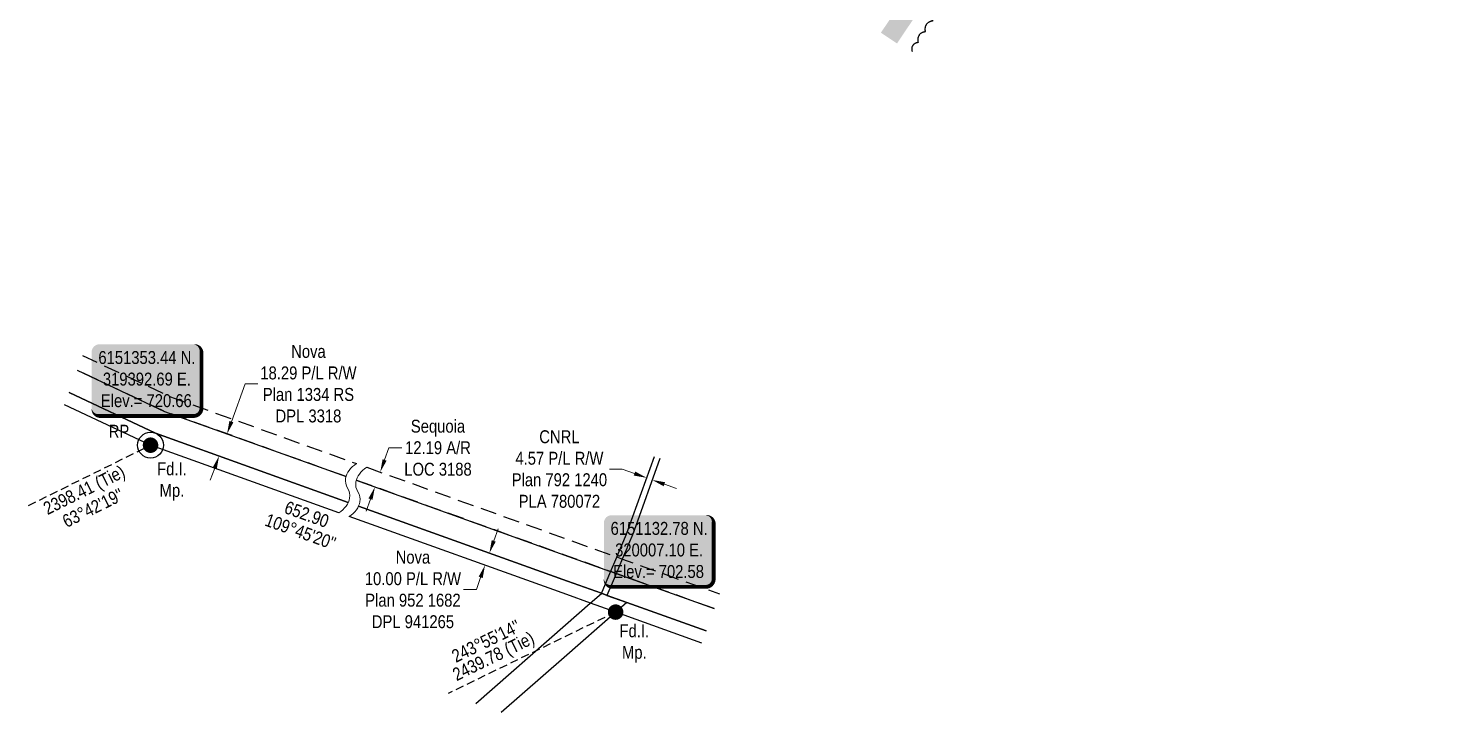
# Model space of a CAD drawing. Extents: x 316196 to 321784, y 6147332 to 6151625.
# Drawn here: x 319659 to 320763, y 6147939 to 6148469 of the extents above; entities that cross this region are included whole.
import ezdxf
from ezdxf.enums import TextEntityAlignment as Align

# ---------------------------------------------------------------- set-up
doc = ezdxf.new("R2010")
doc.units = 0
doc.header["$LTSCALE"] = 5
doc.header["$PDSIZE"] = 0.5
for name, pattern in [('0', [1, 1, 0]), ('foc-ACCESSROAD', [3.75, 2.5, -1.25]), ('foc-TIELINE', [1.875, 1.25, -0.625])]:
    doc.linetypes.add(name, pattern=pattern)
doc.layers.get('Defpoints').update_dxf_attribs({"color": 9})
for name, color, linetype in [('35', 37, 'Continuous'), ('AS-ROADS', 254, 'Continuous'), ('DETAIL-T', 7, 'Continuous'), ('F-AR', 190, 'foc-ACCESSROAD'), ('F-RW', 190, 'Continuous'), ('L-BD', 7, 'Continuous'), ('L-MON', 1, 'Continuous'), ('L-TIE', 7, 'foc-TIELINE'), ('L-TIE-T', 7, 'Continuous'), ('T-BUSH', 110, '0')]:
    doc.layers.add(name, color=color, linetype=linetype)
doc.layers.add('F-AR-T', color=190, linetype='Continuous', lineweight=9)
doc.layers.add('F-RW-T', color=190, linetype='Continuous', lineweight=9)
doc.styles.add('80', font='ARIALN.TTF', dxfattribs={"height": 10})
doc.styles.add('80CG', font='ARIALN.TTF', dxfattribs={"height": 10})
doc.styles.add('80L', font='ARIALN.TTF', dxfattribs={"height": 10})
doc.dimstyles.new('Compass 5 000', dxfattribs={"dimscale": 5, "dimtxt": 9, "dimasz": 2, "dimexe": 0.2, "dimexo": 0.0625, "dimgap": 0.5, "dimtad": 0, "dimtih": 1, "dimtoh": 1, "dimzin": 0, "dimdsep": 46, "dimtxsty": '80CG', "dimcen": 0.1, "dimse1": 1, "dimse2": 1, "dimclrd": 256, "dimclrt": 256, "dimaunit": 1, "dimadec": 4, "dimazin": 0, "dimtfac": 0.06, "dimtofl": 0, "dimtmove": 0, "dimatfit": 1, "dimfxl": 0.2, "dimtolj": 1, "dimtzin": 0, "dimlwd": -1, "dimarcsym": 0})

# ---------------------------------------------------------------- blocks, each defined once
blk = doc.blocks.new('*D500')
at = {"layer": 'Defpoints', "color": 0, "transparency": 16777216}
for p in [(319931, 6148125.6), (319944.3, 6148120.8), (319940.2, 6148109.3)]:
    blk.add_point(p, dxfattribs=at)
at = {"layer": 'F-AR-T', "transparency": 16777216}
for p, q in [((319934.3, 6148135), (319937.7, 6148144.4)), ((319937.7, 6148144.4), (319947.7, 6148144.4)), ((319923.5, 6148104.7), (319920.1, 6148095.3))]:
    blk.add_line(p, q, dxfattribs=at)
for points in [[(319932.8, 6148135.5), (319935.9, 6148134.4), (319931, 6148125.6)], [(319921.9, 6148105.2), (319925, 6148104.1), (319926.9, 6148114.1)]]:
    blk.add_solid(points, dxfattribs=at)
at = {"layer": 'F-AR-T', "transparency": 16777216, "insert": (319975.7, 6148144.4), "char_height": 10, "attachment_point": 5, "style": '80CG'}
blk.add_mtext('\\A1;Sequoia\\P12.19 A/R\\PLOC 3188', dxfattribs=at)
blk = doc.blocks.new('*D499')
at = {"layer": 'Defpoints', "color": 0, "transparency": 16777216}
for p in [(319806.2, 6148138), (319860.1, 6148138.1), (319853.9, 6148120.8)]:
    blk.add_point(p, dxfattribs=at)
at = {"layer": 'F-RW-T', "transparency": 16777216}
for p, q in [((319815.7, 6148164.6), (319826.3, 6148194)), ((319826.3, 6148194), (319836.3, 6148194)), ((319802.8, 6148128.6), (319799.4, 6148119.2))]:
    blk.add_line(p, q, dxfattribs=at)
for points in [[(319814.2, 6148165.2), (319817.3, 6148164.1), (319812.4, 6148155.2)], [(319801.2, 6148129.1), (319804.4, 6148128), (319806.2, 6148138)]]:
    blk.add_solid(points, dxfattribs=at)
at = {"layer": 'F-RW-T', "transparency": 16777216, "insert": (319875.4, 6148194), "char_height": 10, "attachment_point": 5, "style": '80CG'}
blk.add_mtext('\\A1;Nova\\P18.29 P/L R/W\\PPlan 1334 RS\\PDPL 3318', dxfattribs=at)
blk = doc.blocks.new('fdia')
at = {"color": 255, "const_width": 1}
blk.add_lwpolyline([(-0.5, 0, 1), (0.5, 0, 1)], format="xyb", close=True, dxfattribs=at)
blk = doc.blocks.new('Fdiaa')
blk.add_blockref('fdia', (0, 0))
blk = doc.blocks.new('fdib')
at = {"color": 1, "const_width": 1.6}
blk.add_lwpolyline([(-0.4, 0, 1), (0.4, 0, 1)], format="xyb", close=True, dxfattribs=at)
at = {"color": 1}
blk.add_circle((0, 0), 0.8, dxfattribs=at)
blk = doc.blocks.new('Fdibb')
blk.add_blockref('fdib', (0, 0))
blk = doc.blocks.new('fdicc')
for name in ['Fdibb', 'Fdiaa']:
    blk.add_blockref(name, (0, 0))
blk = doc.blocks.new('FDI')
blk.add_blockref('fdicc', (0, 0))
blk = doc.blocks.new('*D501')
at = {"layer": 'Defpoints', "color": 0, "transparency": 16777216}
for p in [(319902.5, 6148092.8), (319905.8, 6148102.2), (320012.1, 6148053.4)]:
    blk.add_point(p, dxfattribs=at)
at = {"layer": 'F-RW-T', "transparency": 16777216}
for p, q in [((320018.9, 6148072.2), (320022.2, 6148081.6)), ((320008.7, 6148044), (320005.4, 6148034.6)), ((320005.4, 6148034.6), (319995.4, 6148034.6))]:
    blk.add_line(p, q, dxfattribs=at)
for points in [[(320017.3, 6148072.8), (320020.4, 6148071.7), (320015.5, 6148062.8)], [(320007.2, 6148044.6), (320010.3, 6148043.4), (320012.1, 6148053.4)]]:
    blk.add_solid(points, dxfattribs=at)
at = {"layer": 'F-RW-T', "transparency": 16777216, "insert": (319956.3, 6148034.6), "char_height": 10, "attachment_point": 5, "style": '80CG'}
blk.add_mtext('\\A1;Nova\\P10.00 P/L R/W\\PPlan 952 1682\\PDPL 941265', dxfattribs=at)
blk = doc.blocks.new('*D502')
at = {"layer": 'Defpoints', "color": 0, "transparency": 16777216}
for p in [(320140.2, 6148129.4), (320144.5, 6148127.8), (320137.3, 6148121.1)]:
    blk.add_point(p, dxfattribs=at)
at = {"layer": 'F-RW-T', "transparency": 16777216}
for p, q in [((320118.4, 6148127.9), (320108.4, 6148127.9)), ((320127.9, 6148124.5), (320118.4, 6148127.9)), ((320151, 6148116.1), (320160.4, 6148112.8))]:
    blk.add_line(p, q, dxfattribs=at)
for points in [[(320128.4, 6148126), (320127.3, 6148122.9), (320137.3, 6148121.1)], [(320151.5, 6148117.7), (320150.4, 6148114.6), (320141.6, 6148119.5)]]:
    blk.add_solid(points, dxfattribs=at)
at = {"layer": 'F-RW-T', "transparency": 16777216, "insert": (320069.7, 6148127.9), "char_height": 10, "attachment_point": 5, "style": '80CG'}
blk.add_mtext('\\A1;CNRL\\P4.57 P/L R/W\\PPlan 792 1240\\PPLA 780072', dxfattribs=at)
blk = doc.blocks.new('*D545')
at = {"layer": 'Defpoints', "color": 0, "transparency": 16777216}
for p in [(320404.9, 6148623.4), (320274.7, 6148433.4), (320316.1, 6148404.9)]:
    blk.add_point(p, dxfattribs=at)
at = {"layer": 'F-AR-T', "transparency": 16777216}
for p, q in [((320396.7, 6148629.1), (320388.4, 6148634.7)), ((320454.7, 6148589.3), (320462.9, 6148583.7)), ((320462.9, 6148583.7), (320472.9, 6148583.7))]:
    blk.add_line(p, q, dxfattribs=at)
for points in [[(320397.6, 6148630.5), (320395.7, 6148627.7), (320404.9, 6148623.4)], [(320455.6, 6148590.7), (320453.7, 6148588), (320446.4, 6148595)]]:
    blk.add_solid(points, dxfattribs=at)
at = {"layer": 'F-AR-T', "transparency": 16777216, "insert": (320507.2, 6148583.7), "char_height": 10, "attachment_point": 5, "style": '80CG'}
blk.add_mtext('\\A1;Sequoia\\P20.12 A/R\\PMSL 770575', dxfattribs=at)
blk = doc.blocks.new('*U564')
h = blk.add_hatch(color=254)
edge = h.paths.add_edge_path()
edge.add_line((-36.5, -28.5), (36.5, -28.5))
edge.add_arc((36.5, -22.5), 6, 270, 360)
edge.add_line((42.5, -22.5), (42.5, 21))
edge.add_arc((36.5, 21), 6, 0, 90)
edge.add_line((36.5, 27), (-36.5, 27))
edge.add_arc((-36.5, 21), 6, 90, 180)
edge.add_line((-42.5, 21), (-42.5, -22.5))
edge.add_arc((-36.5, -22.5), 6, 180, 270)
at = {"color": 1, "flags": 128}
blk.add_lwpolyline([(-36.5, -28.5, 3, 3, 0), (36.5, -28.5, 3, 3, 0.414214), (42.5, -22.5, 3, 3, 0), (42.5, 21, 3, 0, 0.414214), (36.5, 27, 0, 0, 0), (-36.5, 27, 0, 0, 0.414214), (-42.5, 21, 0, 0, 0), (-42.5, -22.5, 0, 3, 0.414214)], format="xyseb", close=True, dxfattribs=at)
blk.add_lwpolyline([(40.7, -15.8, 0, 10, 0), (0, 0, 5, 5, 0)], format="xyseb", dxfattribs=at)
at = {"color": 1, "style": '80'}
blk.add_attdef('ENTER_TEXT_001', (-36, -5), '', height=10, dxfattribs=at)
blk = doc.blocks.new('RP')
at = {"layer": '35', "color": 3}
blk.add_circle((0, 0), 10, dxfattribs=at)
at = {"layer": '35', "color": 3, "style": '80'}
blk.add_attdef('RP_001', (-32.4, 5.8), '', height=10, dxfattribs=at)

msp = doc.modelspace()

# ---------------------------------------------------------------- linework, layer by layer
at = {"layer": 'AS-ROADS', "const_width": 14.998, "flags": 128}
msp.add_lwpolyline([(320324.856, 6148461.837), (320390.026, 6148558.954), (320479.328, 6148680.849), (320553.326, 6148759.179), (320635.693, 6148823.869), (320755.963, 6148911.764)], dxfattribs=at)
at = {"layer": 'F-AR', "flags": 128}
for points in [[(319700.369, 6148216.015), (319731.665, 6148201.269), (319768.645, 6148183.851), (319912.58, 6148132.158)], [(319904.504, 6148122.122), (319763.983, 6148172.589), (319696.242, 6148204.5)], [(319920.553, 6148129.295), (320077.216, 6148073.031), (320114.175, 6148059.757), (320118.483, 6148058.21), (320140.314, 6148050.37), (320193.552, 6148031.249)], [(320189.444, 6148019.788), (320128.158, 6148041.798), (320113.748, 6148046.973), (320112.819, 6148047.307), (320109.424, 6148048.526), (320108.469, 6148048.869), (320076.69, 6148060.283), (319912.473, 6148119.26)]]:
    msp.add_lwpolyline(points, dxfattribs=at)
at = {"layer": 'F-RW'}
for points in [[(319696.241, 6148204.499), (319763.983, 6148172.589), (319904.504, 6148122.122)], [(319906.241, 6148102.046), (319756.973, 6148155.66), (319690.038, 6148187.194)], [(319690.038, 6148187.194), (319756.973, 6148155.66), (319906.241, 6148102.046)], [(319898.898, 6148094.059), (319753.144, 6148146.411), (319686.649, 6148177.739)], [(320004.93, 6147946.39), (320074.42, 6148007.221), (320093.585, 6148023.998), (320102.192, 6148031.531), (320109.327, 6148048.415), (320114.074, 6148059.647), (320117.59, 6148068), (320117.986, 6148068.94), (320121.538, 6148077.381), (320123.177, 6148081.94), (320143.228, 6148137.664)], [(320147.535, 6148136.12), (320127.483, 6148080.392), (320125.826, 6148075.798), (320122.295, 6148067.394), (320121.898, 6148066.452), (320118.383, 6148058.101), (320113.652, 6148046.863), (320106.542, 6148029.971), (320121.884, 6148024.467), (320113.278, 6148016.934), (320073.387, 6147982.015), (320024.626, 6147939.33)], [(319912.473, 6148119.26), (320076.69, 6148060.283), (320108.469, 6148048.869), (320109.424, 6148048.526), (320112.819, 6148047.307), (320113.748, 6148046.973), (320128.158, 6148041.798), (320189.444, 6148019.788)], [(320179.894, 6147993.15), (320113.363, 6148017.044), (320093.674, 6148024.115), (320075.465, 6148030.654), (319906.866, 6148091.197)], [(319914.209, 6148099.183), (320075.898, 6148041.122), (320102.283, 6148031.646), (320106.632, 6148030.083), (320121.973, 6148024.574), (320183.268, 6148002.561)], [(320183.268, 6148002.561), (320121.973, 6148024.574), (320106.632, 6148030.083), (320102.283, 6148031.646), (320075.898, 6148041.122), (319914.209, 6148099.183)]]:
    msp.add_lwpolyline(points, dxfattribs=at)
at = {"layer": 'F-RW-T', "flags": 128}
for points in [[(319898.898, 6148094.059, 0.09819619), (319904.634, 6148099.285, 0.11502491), (319907.267, 6148105.389, 0.18910183), (319905.738, 6148113.106, -0.18910183), (319904.209, 6148120.823, -0.11502491), (319906.842, 6148126.928, -0.09819619), (319912.579, 6148132.153)], [(319906.866, 6148091.197, 0.09819619), (319912.602, 6148096.423, 0.11502491), (319915.235, 6148102.527, 0.18910183), (319913.706, 6148110.244, -0.18910183), (319912.177, 6148117.961, -0.11502491), (319914.81, 6148124.066, -0.09829114), (319920.553, 6148129.295)]]:
    msp.add_lwpolyline(points, format="xyb", dxfattribs=at)
at = {"layer": 'L-TIE'}
for p, q in [((319658.688, 6148099.739), (319753.144, 6148146.411)), ((320113.224, 6148017.094), (319983.589, 6147954.04))]:
    msp.add_line(p, q, dxfattribs=at)
at = {"layer": 'T-BUSH', "flags": 128}
msp.add_lwpolyline([(320757.715, 6148887.897, 0.52056705), (320749.598, 6148882.058, 0.52056705), (320741.482, 6148876.219, 0.52056705), (320733.365, 6148870.379, 0.52056705), (320725.248, 6148864.54, 0.52056705), (320717.131, 6148858.701, 0.52056705), (320709.014, 6148852.862, 0.52056705), (320700.898, 6148847.022, 0.52056705), (320692.781, 6148841.183, 0.52056705), (320684.664, 6148835.344, 0.52056705), (320676.547, 6148829.505, 0.52056705), (320668.431, 6148823.665, 0.52056705), (320660.314, 6148817.826, 0.52056705), (320652.197, 6148811.987, 0.52056705), (320644.171, 6148806.031, 0.52056705), (320636.474, 6148799.648, 0.52056705), (320628.777, 6148793.265, 0.52056705), (320621.08, 6148786.883, 0.52056705), (320613.383, 6148780.5, 0.52056705), (320605.687, 6148774.117, 0.52056705), (320597.99, 6148767.735, 0.52056705), (320590.293, 6148761.352, 0.52056705), (320582.596, 6148754.969, 0.52056705), (320574.9, 6148748.587, 0.52056705), (320567.315, 6148742.082, 0.52056705), (320560.323, 6148734.934, 0.52056705), (320553.332, 6148727.786, 0.52056705), (320546.34, 6148720.638, 0.52056705), (320539.348, 6148713.491, 0.52056705), (320532.356, 6148706.343, 0.52056705), (320525.364, 6148699.195, 0.52056705), (320518.372, 6148692.047, 0.52056705), (320511.38, 6148684.899, 0.52056705), (320504.388, 6148677.751, 0.52056705), (320497.396, 6148670.603, 0.52056705), (320490.638, 6148663.259, 0.52056705), (320484.807, 6148655.137, 0.52056705), (320478.976, 6148647.014, 0.52056705), (320473.145, 6148638.891, 0.52056705), (320467.314, 6148630.769, 0.52056705), (320461.483, 6148622.646, 0.52056705), (320455.652, 6148614.523, 0.52056705), (320449.82, 6148606.401, 0.52056705), (320443.989, 6148598.278, 0.52056705), (320438.158, 6148590.156, 0.52056705), (320432.327, 6148582.033, 0.52056705), (320426.496, 6148573.91, 0.52056705), (320420.665, 6148565.788, 0.52056705), (320414.834, 6148557.665, 0.52056705), (320409.003, 6148549.542, 0.52056705), (320403.324, 6148541.314, 0.52056705), (320397.744, 6148533.017, 0.52056705), (320392.164, 6148524.72, 0.52056705), (320386.584, 6148516.422, 0.52056705), (320381.005, 6148508.125, 0.52056705), (320375.425, 6148499.828, 0.52056705), (320369.845, 6148491.53, 0.52056705), (320364.265, 6148483.233, 0.52056705), (320358.685, 6148474.936, 0.52056705), (320353.106, 6148466.639, 0.52056705), (320347.526, 6148458.341, 0.52056705), (320342.807, 6148451.325, 0.52056705)], format="xyb", dxfattribs=at)

# ---------------------------------------------------------------- block references
at = {"layer": '35', "color": 3, "xscale": 0.99989367, "yscale": 0.99989367, "zscale": 0.99989367}
msp.add_blockref('RP', (319753.144, 6148146.411), dxfattribs=at).add_auto_attribs({'RP_001': 'RP'})
at = {"layer": 'DETAIL-T', "color": 4}
ref = msp.add_blockref('*U564', (319750.059, 6148197.557), dxfattribs=at)
ref.add_attrib('ENTER_TEXT_001', '6151353.44 N.', (319712.763, 6148209.329), dxfattribs={"layer": '0', "color": 1, "height": 10, "style": '80'})
ref.add_attrib('ENTER_TEXT_002', '319392.69 E.', (319716.239, 6148192.622), dxfattribs={"layer": '0', "color": 1, "height": 10, "style": '80'})
ref.add_attrib('ENTER_TEXT_003', 'Elev.= 720.66', (319714.683, 6148175.914), dxfattribs={"layer": '0', "color": 1, "height": 10, "style": '80'})
ref = msp.add_blockref('*U564', (320146.633, 6148065.181), dxfattribs=at)
ref.add_attrib('ENTER_TEXT_001', '6151132.78 N.', (320109.338, 6148076.953), dxfattribs={"layer": '0', "color": 1, "height": 10, "style": '80'})
ref.add_attrib('ENTER_TEXT_002', '320007.10 E.', (320112.813, 6148060.246), dxfattribs={"layer": '0', "color": 1, "height": 10, "style": '80'})
ref.add_attrib('ENTER_TEXT_003', 'Elev.= 702.58', (320111.244, 6148043.538), dxfattribs={"layer": '0', "color": 1, "height": 10, "style": '80'})
at = {"layer": 'L-MON', "xscale": 4.99999999999998, "yscale": 4.99999999999998, "zscale": 4.99999999999998}
for p in [(319753.144, 6148146.411), (320113.224, 6148017.094)]:
    msp.add_blockref('FDI', p, dxfattribs=at)

# ---------------------------------------------------------------- texts
at = {"layer": 'L-BD', "style": '80L'}
for s, height, p in [('652.90', 9.9989, (319874.096, 6148092.882)), ("109°45'20''", 9.99894, (319869.28, 6148079.472))]:
    msp.add_text(s, height=height, rotation=340.2449, dxfattribs=at).set_placement(p, align=Align.MIDDLE)
at = {"layer": 'L-BD', "color": 6, "style": '80L'}
for s, p in [("243°55'14''", (320012.863, 6147994.667)), ('2439.78 (Tie)', (320019.126, 6147981.869))]:
    msp.add_text(s, height=9.99894, rotation=26.0794, dxfattribs=at).set_placement(p, align=Align.MIDDLE)
at = {"layer": 'L-MON', "char_height": 9.9989, "width": 25.09434, "attachment_point": 5, "style": '80CG'}
for insert in [(319769.715, 6148118.253), (320127.689, 6147992.764)]:
    msp.add_mtext('\\A1;Fd.I.\\PMp.', dxfattribs=dict(at, insert=insert))
at = {"layer": 'L-TIE-T', "style": '80L'}
for s, height, p in [('2398.41 (Tie)', 9.99894, (319702.246, 6148110.666)), ("63°42'19''", 9.9989, (319708.557, 6148097.891))]:
    msp.add_text(s, height=height, rotation=26.294578, dxfattribs=at).set_placement(p, align=Align.MIDDLE)

# ---------------------------------------------------------------- dimensions: what is measured, and where the dimension line sits
at = {"layer": 'F-AR-T', "color": 5}
for base, p1, p2, angle, text, picture, middle in [((320404.938, 6148623.432), (320316.145, 6148404.93), (320274.66, 6148433.365), 145.571981, 'Sequoia\\P20.12 A/R\\PMSL 770575', '*D545', (320507.238, 6148583.689)), ((319930.967, 6148125.555), (319940.155, 6148109.318), (319944.27, 6148120.777), 70.244719, 'Sequoia\\P12.19 A/R\\PLOC 3188', '*D500', (319975.67, 6148144.378))]:
    dim = msp.add_linear_dim(base=base, p1=p1, p2=p2, angle=angle, text=text, dimstyle='Compass 5 000', dxfattribs=at)
    dim.commit()
    dim.dimension.update_dxf_attribs({"geometry": picture, "text_midpoint": middle, "dimtype": 161})
at = {"layer": 'F-RW-T', "color": 5}
for base, p1, p2, angle, text, picture, middle in [((319806.173, 6148137.989), (319860.091, 6148138.072), (319853.903, 6148120.845), 250.242741, 'Nova\\P18.29 P/L R/W\\PPlan 1334 RS\\PDPL 3318', '*D499', (319875.37, 6148193.983)), ((320012.111, 6148053.404), (319905.832, 6148102.191), (319902.454, 6148092.782), 250.247172, 'Nova\\P10.00 P/L R/W\\PPlan 952 1682\\PDPL 941265', '*D501', (319956.266, 6148034.581))]:
    dim = msp.add_linear_dim(base=base, p1=p1, p2=p2, angle=angle, text=text, dimstyle='Compass 5 000', dxfattribs=at)
    dim.commit()
    dim.dimension.update_dxf_attribs({"geometry": picture, "text_midpoint": middle, "dimtype": 161})
dim = msp.add_aligned_dim(p1=(320144.541, 6148127.801), p2=(320140.237, 6148129.35), distance=8.785, text='CNRL\\P4.57 P/L R/W\\PPlan 792 1240\\PPLA 780072', dimstyle='Compass 5 000', dxfattribs=at)
dim.commit()
dim.dimension.update_dxf_attribs({"geometry": '*D502', "text_midpoint": (320069.719, 6148127.856)})

doc.saveas('drawing.dxf')
